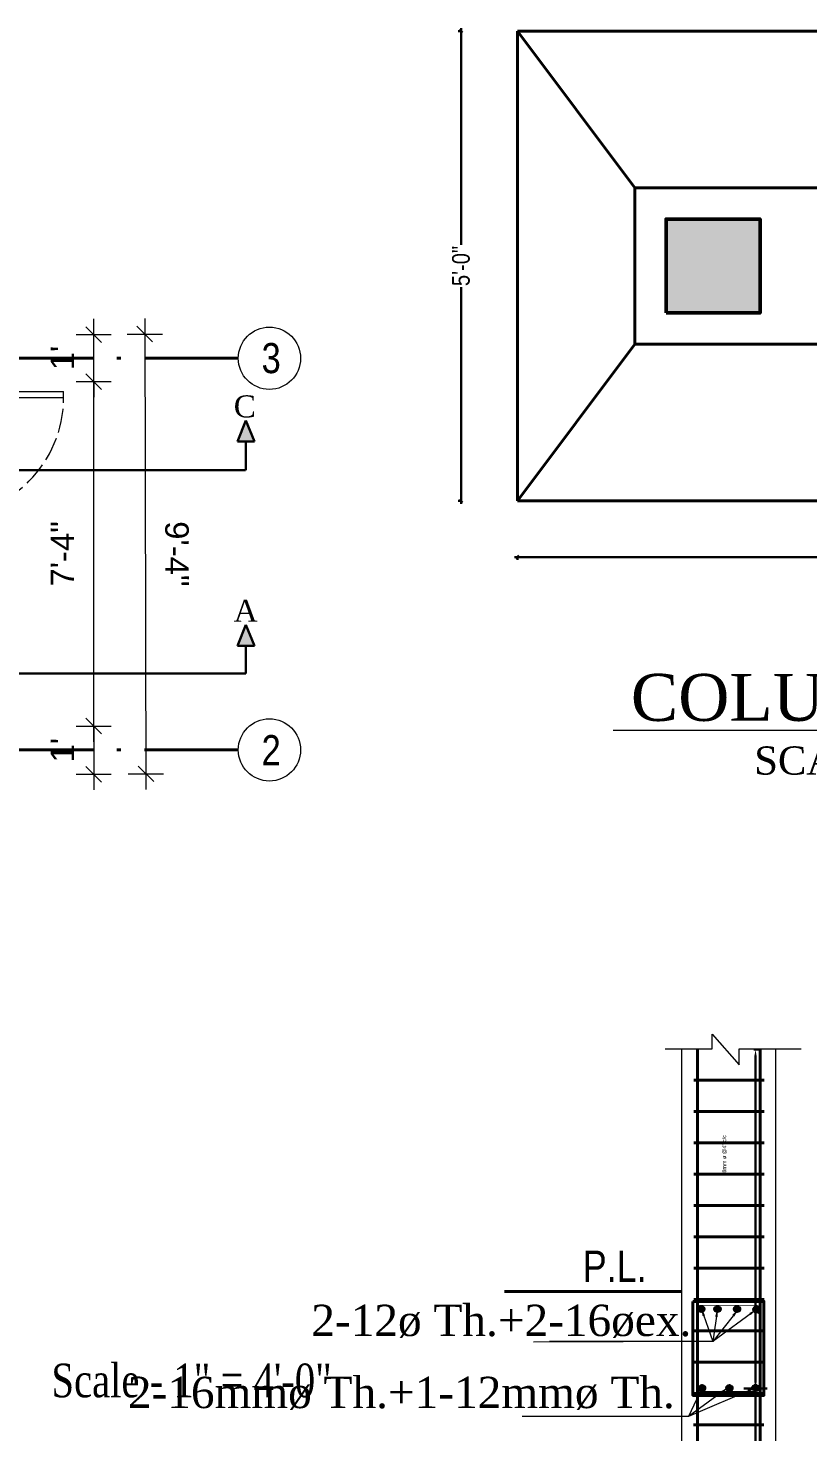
# Model space of a CAD drawing. Header units: inches. Extents: x 45643 to 70559, y -5508 to 1713.
# Drawn here: x 64167.5 to 64366.7, y -5063.7 to -4705.2 of the extents above; entities that cross this region are included whole.
import ezdxf
from ezdxf.enums import TextEntityAlignment as Align

# ---------------------------------------------------------------- set-up
doc = ezdxf.new("R2010")
doc.units = ezdxf.units.IN
doc.header["$MEASUREMENT"] = 0
for name, pattern in [('ACAD_ISO02W100', [15, 12, -3]), ('ACAD_ISO10W100', [18.5, 12, -3, 0.5, -3]), ('CONTINUA', [0])]:
    doc.linetypes.add(name, pattern=pattern)
for name, color, linetype, lineweight in [('A-Wall', 250, 'Continuous', 40), ('A_Title Text', 105, 'Continuous', 60), ('column', 10, 'Continuous', 50), ('DIM_LINE', 165, 'Continuous', 15), ('Door-window', 150, 'Continuous', 9), ('ELEVATION', 6, 'Continuous', 30), ('hatch', 30, 'Continuous', 5), ('ST-REINFOR', 201, 'Continuous', 40), ('Text', 7, 'Continuous', 9), ('trench', 7, 'Continuous', 40), ('WALL', 240, 'Continuous', 30), ('WALL ELV', 1, 'Continuous', 20), ('WALL SEC', 2, 'Continuous', 35)]:
    doc.layers.add(name, color=color, linetype=linetype, lineweight=lineweight)
doc.styles.add('1.8 str', font='times.ttf', dxfattribs={"width": 0.8, "height": 6})
doc.styles.add('Arial', font='arial.ttf')
doc.styles.add('DIM', font='', dxfattribs={"height": 100})
doc.styles.add('ordinary', font='ARIALN.TTF')
doc.styles.get("Standard").update_dxf_attribs({"font": 'times.ttf'})
doc.styles.add('TIMES 48', font='times.ttf', dxfattribs={"height": 4})
doc.styles.get('DIM').set_extended_font_data('VNI-Helve-Condense')
doc.dimstyles.new('Copy of Standard', dxfattribs={"dimtxt": 5, "dimasz": 6, "dimexe": 6, "dimexo": 12, "dimgap": 6, "dimtad": 1, "dimdec": 0, "dimzin": 0, "dimdsep": 46, "dimlunit": 3, "dimtxsty": 'Standard', "dimblk": 'OBLIQUE', "dimcen": 0.09, "dimdle": 6, "dimclrd": 256, "dimclre": 256, "dimclrt": 256, "dimadec": 0, "dimazin": 0, "dimtfac": 1, "dimtdec": 0, "dimtix": 1, "dimtmove": 2, "dimatfit": 3, "dimfxl": 6, "dimfxlon": 1, "dimtolj": 1, "dimtzin": 0, "dimlwd": 13, "dimlwe": 13, "dimarcsym": 0})
doc.dimstyles.new('nir 48', dxfattribs={"dimscale": 0.5, "dimtxt": 7, "dimasz": 3, "dimexe": 3, "dimexo": 3, "dimgap": 2, "dimtad": 1, "dimdec": 0, "dimzin": 3, "dimlunit": 4, "dimtxsty": 'Arial', "dimcen": 2.5, "dimdle": 3, "dimclrt": 3, "dimadec": 0, "dimazin": 0, "dimtfac": 1, "dimtdec": 0, "dimtmove": 2, "dimatfit": 3, "dimfxl": 1, "dimarcsym": 0})
doc.dimstyles.new('nir24', dxfattribs={"dimscale": 0.25, "dimtxt": 9, "dimasz": 3, "dimexe": 3, "dimexo": 12, "dimgap": 2, "dimtad": 1, "dimdec": 0, "dimzin": 3, "dimlunit": 4, "dimtxsty": 'ordinary', "dimblk": 'OBLIQUE', "dimcen": 2.5, "dimdle": 3, "dimclrt": 3, "dimadec": 0, "dimazin": 0, "dimtfac": 1, "dimtdec": 0, "dimtmove": 2, "dimatfit": 3, "dimfxl": 1, "dimarcsym": 0})
doc.dimstyles.new('Sudeep', dxfattribs={"dimtxt": 6, "dimasz": 4, "dimexe": 4.5, "dimexo": 4.5, "dimgap": 5, "dimtad": 1, "dimdec": 0, "dimlunit": 4, "dimtxsty": 'Arial', "dimblk": 'OBLIQUE', "dimcen": 250, "dimdle": 4, "dimclrd": 86, "dimclre": 5, "dimclrt": 1, "dimadec": 0, "dimazin": 0, "dimtfac": 1, "dimtdec": 0, "dimtix": 1, "dimtmove": 1, "dimatfit": 3, "dimldrblk": 'OBLIQUE', "dimfxl": 4.5, "dimfxlon": 1, "dimfrac": 2, "dimlwd": 15, "dimlwe": 13, "dimarcsym": 0})

# ---------------------------------------------------------------- blocks, each defined once
blk = doc.blocks.new('A$C269C7F18')
at = {"layer": 'column'}
h = blk.add_hatch(color=256, dxfattribs=at)
h.paths.add_polyline_path([(12, 12), (8.85, 12), (8.86, 6), (12, 6)])
h.paths.add_polyline_path([(5.74, 12), (0, 12), (0, 6), (5.75, 6)])
h.paths.add_polyline_path([(8.85, 12), (5.74, 12), (5.75, 6), (8.86, 6)])
h.paths.add_polyline_path([(5.75, 6), (0, 6), (0, 0), (5.76, 0)])
h.paths.add_polyline_path([(8.86, 6), (5.75, 6), (5.76, 0), (8.87, 0)])
h.paths.add_polyline_path([(12, 6), (8.86, 6), (8.87, 0), (12, 0)])
blk.add_lwpolyline([(0, 0), (12, 0), (12, 12), (0, 12)], close=True, dxfattribs=at)
blk = doc.blocks.new('_Oblique')
at = {"color": 0, "linetype": 'ByBlock', "lineweight": -2}
blk.add_line((-0.5, -0.5), (0.5, 0.5), dxfattribs=at)
blk = doc.blocks.new('*D611')
at = {"layer": 'Defpoints', "color": 0, "transparency": 16777216}
for p in [(84296.75, 15448.72), (84311.14, 15448.72), (84311.14, 15328.72)]:
    blk.add_point(p, dxfattribs=at)
at = {"layer": 'trench', "color": 0, "lineweight": -2, "transparency": 16777216}
for p, q in [((84296.77, 15448.72), (84296, 15448.72)), ((84296.75, 15449.47), (84296.75, 15394.13)), ((84296.75, 15327.97), (84296.75, 15383.31)), ((84296.77, 15328.72), (84296, 15328.72))]:
    blk.add_line(p, q, dxfattribs=at)
at = {"layer": 'trench', "color": 0, "lineweight": -2, "transparency": 16777216, "xscale": 0.75, "yscale": 0.75, "zscale": 0.75}
for p, rotation in [((84296.75, 15448.72), 90), ((84296.75, 15328.72), 270)]:
    blk.add_blockref('_Oblique', p, dxfattribs=dict(at, rotation=rotation))
at = {"layer": 'trench', "color": 3, "transparency": 16777216, "insert": (84296.75, 15388.72), "char_height": 4.5, "attachment_point": 5, "rotation": 90, "style": 'ordinary'}
blk.add_mtext('5\'-0"', dxfattribs=at)
blk = doc.blocks.new('*D612')
at = {"layer": 'Defpoints', "color": 0, "transparency": 16777216}
for p in [(84370.06, 15188.63), (84371.99, 15102.09), (84377.14, 15102.09)]:
    blk.add_point(p, dxfattribs=at)
at = {"layer": 'DIM_LINE', "color": 0, "lineweight": -2, "transparency": 16777216}
for p, q in [((84371.56, 15188.63), (84373.49, 15188.63)), ((84374.99, 15102.09), (84370.49, 15102.09))]:
    blk.add_line(p, q, dxfattribs=at)
at = {"layer": 'DIM_LINE', "color": 0, "linetype": 'ByBlock', "lineweight": -2, "transparency": 16777216}
blk.add_line((84371.99, 15187.13), (84371.99, 15103.59), dxfattribs=at)
at = {"layer": 'DIM_LINE', "color": 0, "transparency": 16777216}
for points in [[(84371.74, 15187.13), (84372.24, 15187.13), (84371.99, 15188.63)], [(84371.74, 15103.59), (84372.24, 15103.59), (84371.99, 15102.09)]]:
    blk.add_solid(points, dxfattribs=at)
at = {"layer": 'DIM_LINE', "color": 3, "transparency": 16777216, "insert": (84364.09, 15162.01), "char_height": 1, "attachment_point": 5, "rotation": 90, "style": 'Arial'}
blk.add_mtext('8mm ø @4" c/c', dxfattribs=at)
blk = doc.blocks.new('*D613')
at = {"layer": 'Defpoints', "color": 0, "transparency": 16777216}
for p in [(84359.13, 15102.09), (84371.99, 14976.82), (84373.14, 14976.82)]:
    blk.add_point(p, dxfattribs=at)
at = {"layer": 'DIM_LINE', "color": 0, "lineweight": -2, "transparency": 16777216}
for p, q in [((84368.99, 15102.09), (84373.49, 15102.09)), ((84371.99, 14976.82), (84370.49, 14976.82))]:
    blk.add_line(p, q, dxfattribs=at)
at = {"layer": 'DIM_LINE', "color": 0, "linetype": 'ByBlock', "lineweight": -2, "transparency": 16777216}
blk.add_line((84371.99, 15100.59), (84371.99, 14978.32), dxfattribs=at)
at = {"layer": 'DIM_LINE', "color": 0, "transparency": 16777216}
for points in [[(84371.74, 15100.59), (84372.24, 15100.59), (84371.99, 15102.09)], [(84371.74, 14978.32), (84372.24, 14978.32), (84371.99, 14976.82)]]:
    blk.add_solid(points, dxfattribs=at)
at = {"layer": 'DIM_LINE', "color": 3, "transparency": 16777216, "insert": (84363.62, 15040.83), "char_height": 1, "attachment_point": 5, "rotation": 90, "style": 'Arial'}
blk.add_mtext('8mm ø @6"+4" c/c', dxfattribs=at)
blk = doc.blocks.new('*D621')
at = {"layer": 'Defpoints', "color": 0, "transparency": 16777216}
for p in [(84311.14, 15328.72), (84555.41, 15328.72), (84555.41, 15314.4)]:
    blk.add_point(p, dxfattribs=at)
at = {"layer": 'trench', "color": 0, "lineweight": -2, "transparency": 16777216}
for p, q in [((84310.39, 15314.4), (84556.16, 15314.4)), ((84311.14, 15314.42), (84311.14, 15313.65)), ((84555.41, 15314.42), (84555.41, 15313.65))]:
    blk.add_line(p, q, dxfattribs=at)
at = {"layer": 'trench', "color": 0, "lineweight": -2, "transparency": 16777216, "xscale": 0.75, "yscale": 0.75, "zscale": 0.75, "rotation": 180}
blk.add_blockref('_Oblique', (84311.14, 15314.4), dxfattribs=at)
at = {"layer": 'trench', "color": 0, "lineweight": -2, "transparency": 16777216, "xscale": 0.75, "yscale": 0.75, "zscale": 0.75}
blk.add_blockref('_Oblique', (84555.41, 15314.4), dxfattribs=at)
at = {"layer": 'trench', "color": 3, "transparency": 16777216, "insert": (84433.27, 15317.2), "char_height": 4.5, "attachment_point": 5, "style": 'ordinary'}
blk.add_mtext('8\'-0"', dxfattribs=at)
blk = doc.blocks.new("D 3'")
at = {"layer": 'Door-window', "linetype": 'Continuous', "ltscale": 0.25}
for p, q in [((3749.64, -16740.96), (3749.64, -16711.46)), ((3751.14, -16711.46), (3749.64, -16711.46)), ((3751.14, -16740.96), (3751.14, -16711.46)), ((3747.14, -16743.51), (3747.14, -16739.51)), ((3747.14, -16739.51), (3749.64, -16739.51)), ((3783.14, -16739.51), (3780.64, -16739.51)), ((3780.64, -16739.51), (3780.64, -16740.96)), ((3783.14, -16743.51), (3783.14, -16739.51)), ((3747.14, -16743.51), (3749.14, -16743.51)), ((3749.14, -16743.51), (3750.14, -16742.51)), ((3749.64, -16740.96), (3751.14, -16740.96)), ((3750.14, -16742.51), (3750.14, -16740.96)), ((3780.14, -16742.51), (3780.14, -16740.96)), ((3780.64, -16740.96), (3780.14, -16740.96)), ((3781.14, -16743.51), (3780.14, -16742.51)), ((3783.14, -16743.51), (3781.14, -16743.51))]:
    blk.add_line(p, q, dxfattribs=at)
at = {"layer": 'Door-window', "linetype": 'ACAD_ISO02W100', "ltscale": 0.5}
blk.add_arc((3751.14, -16740.96), 29.5, 0, 90, dxfattribs=at)
at = {"layer": 'hatch', "color": 8}
for p, q in [((3747.14, -16743.51), (3748.23, -16739.5)), ((3783.14, -16743.51), (3782.06, -16739.5)), ((3747.14, -16743.51), (3749.64, -16740.37)), ((3747.14, -16743.51), (3750.14, -16741.17)), ((3783.14, -16743.51), (3780.14, -16741.17)), ((3783.14, -16743.51), (3780.64, -16740.37))]:
    blk.add_line(p, q, dxfattribs=at)
for centre, radius, start, end in [((3747.4, -16743.58), 2.93, 20.9872, 95.0825), ((3747.43, -16743.63), 1.42, 5.1372, 101.4864), ((3782.88, -16743.58), 2.93, 84.9175, 159.0128), ((3782.86, -16743.63), 1.42, 78.5136, 174.8628)]:
    blk.add_arc(centre, radius, start, end, dxfattribs=at)
blk = doc.blocks.new('*D1096')
at = {"layer": 'A_Title Text', "color": 86, "lineweight": 15, "transparency": 16777216}
for p, q in [((62949.74, -4946.24), (62949.74, -4942.24)), ((62949.74, -4946.24), (62949.74, -4958.53)), ((62949.74, -4958.53), (62949.74, -4962.53))]:
    blk.add_line(p, q, dxfattribs=at)
at = {"layer": 'A_Title Text', "color": 5, "lineweight": 13, "transparency": 16777216}
for p, q in [((62945.24, -4946.24), (62954.24, -4946.24)), ((62945.24, -4958.53), (62954.24, -4958.53))]:
    blk.add_line(p, q, dxfattribs=at)
at = {"layer": 'Defpoints', "color": 0, "transparency": 16777216}
for p in [(62921.52, -4946.24), (62921.52, -4958.53), (62949.74, -4958.53)]:
    blk.add_point(p, dxfattribs=at)
at = {"layer": 'A_Title Text', "color": 86, "lineweight": 15, "transparency": 16777216, "xscale": 4, "yscale": 4, "zscale": 4}
for p, rotation in [((62949.74, -4946.24), 270), ((62949.74, -4958.53), 90)]:
    blk.add_blockref('_Oblique', p, dxfattribs=dict(at, rotation=rotation))
at = {"layer": 'A_Title Text', "color": 1, "transparency": 16777216, "insert": (62941.73, -4952.38), "char_height": 6, "attachment_point": 5, "rotation": 90, "style": 'Arial'}
blk.add_mtext("1'", dxfattribs=at)
blk = doc.blocks.new('*D1108')
at = {"layer": 'A_Title Text', "color": 86, "lineweight": 15, "transparency": 16777216}
blk.add_line((62949.74, -4950.24), (62949.74, -4854.24), dxfattribs=at)
at = {"layer": 'A_Title Text', "color": 5, "lineweight": 13, "transparency": 16777216}
for p, q in [((62945.24, -4858.24), (62954.24, -4858.24)), ((62945.24, -4946.24), (62954.24, -4946.24))]:
    blk.add_line(p, q, dxfattribs=at)
at = {"layer": 'Defpoints', "color": 0, "transparency": 16777216}
for p in [(62921.23, -4858.24), (62949.74, -4858.24), (62921.52, -4946.24)]:
    blk.add_point(p, dxfattribs=at)
at = {"layer": 'A_Title Text', "color": 86, "lineweight": 15, "transparency": 16777216, "xscale": 4, "yscale": 4, "zscale": 4}
for p, rotation in [((62949.74, -4858.24), 90), ((62949.74, -4946.24), 270)]:
    blk.add_blockref('_Oblique', p, dxfattribs=dict(at, rotation=rotation))
at = {"layer": 'A_Title Text', "color": 1, "transparency": 16777216, "insert": (62941.74, -4902.24), "char_height": 6, "attachment_point": 5, "rotation": 90, "style": 'Arial'}
blk.add_mtext('7\'-4"', dxfattribs=at)
blk = doc.blocks.new('*D1109')
at = {"layer": 'A_Title Text', "color": 86, "lineweight": 15, "transparency": 16777216}
for p, q in [((62949.74, -4846.24), (62949.74, -4842.24)), ((62949.74, -4858.24), (62949.74, -4846.24)), ((62949.74, -4858.24), (62949.74, -4862.24))]:
    blk.add_line(p, q, dxfattribs=at)
at = {"layer": 'A_Title Text', "color": 5, "lineweight": 13, "transparency": 16777216}
for p, q in [((62945.24, -4846.24), (62954.24, -4846.24)), ((62945.24, -4858.24), (62954.24, -4858.24))]:
    blk.add_line(p, q, dxfattribs=at)
at = {"layer": 'Defpoints', "color": 0, "transparency": 16777216}
for p in [(62921.23, -4846.24), (62949.74, -4846.24), (62921.23, -4858.24)]:
    blk.add_point(p, dxfattribs=at)
at = {"layer": 'A_Title Text', "color": 86, "lineweight": 15, "transparency": 16777216, "xscale": 4, "yscale": 4, "zscale": 4}
for p, rotation in [((62949.74, -4846.24), 270), ((62949.74, -4858.24), 90)]:
    blk.add_blockref('_Oblique', p, dxfattribs=dict(at, rotation=rotation))
at = {"layer": 'A_Title Text', "color": 1, "transparency": 16777216, "insert": (62941.73, -4852.24), "char_height": 6, "attachment_point": 5, "rotation": 90, "style": 'Arial'}
blk.add_mtext("1'", dxfattribs=at)
blk = doc.blocks.new('*D1110')
at = {"layer": 'A_Title Text', "color": 86, "lineweight": 15, "transparency": 16777216}
blk.add_line((62962.77, -4842.13), (62963.08, -4962.42), dxfattribs=at)
at = {"layer": 'A_Title Text', "color": 5, "lineweight": 13, "transparency": 16777216}
for p, q in [((62958.28, -4846.14), (62967.28, -4846.12)), ((62958.57, -4958.43), (62967.57, -4958.41))]:
    blk.add_line(p, q, dxfattribs=at)
at = {"layer": 'Defpoints', "color": 0, "transparency": 16777216}
for p in [(62921.23, -4846.24), (62921.52, -4958.53), (62963.07, -4958.42)]:
    blk.add_point(p, dxfattribs=at)
at = {"layer": 'A_Title Text', "color": 86, "lineweight": 15, "transparency": 16777216, "xscale": 4, "yscale": 4, "zscale": 4}
for p, rotation in [((62962.78, -4846.13), 90.14695380020993), ((62963.07, -4958.42), 270.1469538002099)]:
    blk.add_blockref('_Oblique', p, dxfattribs=dict(at, rotation=rotation))
at = {"layer": 'A_Title Text', "color": 1, "transparency": 16777216, "insert": (62970.99, -4902.26), "char_height": 6, "attachment_point": 5, "rotation": 270.147, "style": 'Arial'}
blk.add_mtext('9\'-4"', dxfattribs=at)
blk = doc.blocks.new('DSRG')
at = {"layer": 'WALL SEC'}
for points in [[(84357.38, 15122.39, 1), (84358.82, 15122.39, 1)], [(84357.38, 15122.39, 1), (84358.82, 15122.39, 1)], [(84358.85, 15122.39, -1), (84357.41, 15122.39, -1)], [(84361.54, 15122.38, 1), (84362.98, 15122.38, 1)], [(84361.54, 15122.38, 1), (84362.98, 15122.38, 1)], [(84363.01, 15122.38, -1), (84361.57, 15122.38, -1)], [(84366.54, 15122.38, 1), (84367.98, 15122.38, 1)], [(84366.54, 15122.38, 1), (84367.98, 15122.38, 1)], [(84368.01, 15122.38, -1), (84366.57, 15122.38, -1)], [(84371.49, 15122.28, 1), (84372.93, 15122.28, 1)], [(84371.49, 15122.28, 1), (84372.93, 15122.28, 1)], [(84372.96, 15122.28, -1), (84371.52, 15122.28, -1)], [(84357.59, 15102.21, 1), (84359.03, 15102.21, 1)], [(84357.59, 15102.21, 1), (84359.03, 15102.21, 1)], [(84359.06, 15102.21, -1), (84357.62, 15102.21, -1)], [(84364.59, 15102.21, 1), (84366.03, 15102.21, 1)], [(84364.59, 15102.21, 1), (84366.03, 15102.21, 1)], [(84366.06, 15102.21, -1), (84364.62, 15102.21, -1)], [(84371.25, 15102.27, 1), (84372.69, 15102.27, 1)], [(84371.25, 15102.27, 1), (84372.69, 15102.27, 1)], [(84372.72, 15102.27, -1), (84371.28, 15102.27, -1)]]:
    blk.add_hatch(color=256, dxfattribs=at).paths.add_polyline_path(points)
at = {"layer": 'column'}
blk.add_lwpolyline([(84349.14, 15376.72), (84373.14, 15376.72), (84373.14, 15400.72), (84349.14, 15400.72), (84349.14, 15376.72)], dxfattribs=at)
blk.add_lwpolyline([(84349.14, 15376.72), (84373.14, 15376.72), (84373.14, 15400.72), (84349.14, 15400.72)], close=True, dxfattribs=at)
at = {"layer": 'column', "const_width": 0.2}
blk.add_lwpolyline([(84358.01, 15123.33), (84372.14, 15123.33, -0.414214), (84373.14, 15122.33), (84373.14, 15102.33, -0.414214), (84372.14, 15101.33), (84358.01, 15101.33, -0.414214), (84357.01, 15102.33), (84357.01, 15122.33, -0.414214)], format="xyb", close=True, dxfattribs=at)
at = {"layer": 'DIM_LINE'}
blk.add_line((84373.21, 15122.33), (84372.47, 15121.27), dxfattribs=at)
at = {"layer": 'ELEVATION'}
blk.add_line((84355.8, 15376.72), (84349.14, 15376.72), dxfattribs=at)
at = {"layer": 'hatch', "linetype": 'Continuous'}
blk.add_lwpolyline([(84348.93, 15188.82), (84360.93, 15188.82), (84360.93, 15192.61), (84367.78, 15184.72), (84367.79, 15188.82), (84383.62, 15188.82)], dxfattribs=at)
at = {"layer": 'ST-REINFOR'}
for p, q in [((84357.14, 14976.82), (84357.14, 15188.82)), ((84373.14, 14976.82), (84373.14, 15188.82)), ((84356.21, 15180.82), (84374.21, 15180.82)), ((84356.21, 15172.82), (84374.21, 15172.82)), ((84356.21, 15164.82), (84374.21, 15164.82)), ((84356.21, 15156.82), (84374.21, 15156.82)), ((84356.21, 15148.82), (84374.21, 15148.82)), ((84356.21, 15140.82), (84374.21, 15140.82)), ((84356.21, 15132.82), (84374.21, 15132.82)), ((84353.21, 15126.82), (84307.85, 15126.82)), ((84356.21, 15124.82), (84374.21, 15124.82)), ((84356.21, 15116.82), (84374.21, 15116.82)), ((84356.14, 15108.82), (84374.14, 15108.82)), ((84356.14, 15100.82), (84374.14, 15100.82)), ((84356.14, 15092.82), (84374.14, 15092.82))]:
    blk.add_line(p, q, dxfattribs=at)
at = {"layer": 'trench'}
for p, q in [((84555.41, 15448.72), (84311.14, 15448.72)), ((84311.14, 15328.72), (84311.14, 15448.72)), ((84341.14, 15408.72), (84311.14, 15448.72)), ((84341.14, 15408.72), (84503.41, 15408.72)), ((84341.14, 15368.72), (84341.14, 15408.72)), ((84341.14, 15368.72), (84311.14, 15328.72)), ((84341.14, 15368.72), (84503.41, 15368.72)), ((84311.14, 15328.72), (84555.41, 15328.72))]:
    blk.add_line(p, q, dxfattribs=at)
blk.add_lwpolyline([(84356.01, 15124.33), (84374.14, 15124.33), (84374.14, 15100.33), (84356.01, 15100.33)], close=True, dxfattribs=at)
at = {"layer": 'WALL'}
blk.add_line((84357.03, 15376.72), (84357.14, 15376.72), dxfattribs=at)
at = {"layer": 'WALL ELV'}
for p, q in [((84353.14, 15028.82), (84353.14, 15188.82)), ((84377.14, 15028.82), (84377.14, 15188.82))]:
    blk.add_line(p, q, dxfattribs=at)
at = {"layer": 'WALL SEC'}
for centre in [(84358.1, 15122.39), (84358.1, 15122.39), (84358.13, 15122.39), (84362.26, 15122.38), (84362.26, 15122.38), (84362.29, 15122.38), (84367.26, 15122.38), (84367.26, 15122.38), (84367.29, 15122.38), (84372.21, 15122.28), (84372.21, 15122.28), (84372.24, 15122.28), (84358.31, 15102.21), (84358.31, 15102.21), (84358.34, 15102.21), (84365.31, 15102.21), (84365.31, 15102.21), (84365.34, 15102.21), (84371.97, 15102.27), (84371.97, 15102.27), (84372, 15102.27)]:
    blk.add_circle(centre, 0.72, dxfattribs=at)
at = {"layer": 'DIM_LINE', "xscale": 2, "yscale": 2, "zscale": 2}
blk.add_blockref('A$C269C7F18', (84349.14, 15376.72), dxfattribs=at)
at = {"style": 'ordinary'}
blk.add_text('P.L.', height=8, dxfattribs=at).set_placement((84336.01, 15133.3), align=Align.MIDDLE_CENTER)
at = {"layer": 'Text', "style": 'TIMES 48'}
blk.add_text('%%U COLUMN PLAN CF', height=12, dxfattribs=at).set_placement((84335.61, 15272.58))
at = {"layer": 'Text', "insert": (84410.21, 15262.37), "char_height": 7.2, "width": 216.4317, "attachment_point": 5, "style": 'TIMES 48'}
blk.add_mtext('SCALE: 1"=4\'-0"', dxfattribs=at)
at = {"layer": 'Text', "char_height": 8, "attachment_point": 7, "style": 'TIMES 48'}
for s, insert in [('2-12ø Th.+2-16øex.', (84258.5, 15114.99)), ('2-16mmø Th.+1-12mmø Th.', (84211.64, 15096.59))]:
    blk.add_mtext(s, dxfattribs=dict(at, insert=insert))
at = {"layer": 'DIM_LINE'}
for base, p1, p2, text, picture, middle in [((84371.99, 15102.09), (84370.06, 15188.63), (84377.14, 15102.09), '8mm ø @4" c/c', '*D612', (84364.09, 15162.01)), ((84371.99, 14976.82), (84359.13, 15102.09), (84373.14, 14976.82), '8mm ø @6"+4" c/c', '*D613', (84363.62, 15040.83))]:
    dim = blk.add_linear_dim(base=base, p1=p1, p2=p2, angle=270, text=text, dimstyle='nir 48', override={"dimtxt": 2, "dimfxl": 6, "dimfxlon": 1, "dimarcsym": 1}, dxfattribs=at)
    dim.commit()
    dim.dimension.update_dxf_attribs({"geometry": picture, "text_midpoint": middle, "dimtype": 128})
at = {"layer": 'trench'}
dim = blk.add_linear_dim(base=(84296.75, 15448.72), p1=(84311.14, 15328.72), p2=(84311.14, 15448.72), angle=90, text='5\'-0"', dimstyle='nir24', override={"dimtxt": 18, "dimfxl": 0.078125, "dimfxlon": 1}, dxfattribs=at)
dim.commit()
dim.dimension.update_dxf_attribs({"geometry": '*D611', "text_midpoint": (84296.75, 15388.72), "dimtype": 128})
dim = blk.add_linear_dim(base=(84555.41, 15314.4), p1=(84311.14, 15328.72), p2=(84555.41, 15328.72), text='8\'-0"', dimstyle='nir24', override={"dimtxt": 18, "dimfxl": 0.078125, "dimfxlon": 1}, dxfattribs=at)
dim.commit()
dim.dimension.update_dxf_attribs({"geometry": '*D621', "text_midpoint": (84433.27, 15317.2)})
at = {"layer": 'hatch', "linetype": 'Continuous'}
for points in [[(84367.57, 15122.27), (84361.08, 15114.1), (84315.28, 15113.95)], [(84358.11, 15122.58), (84361.08, 15114.1), (84319.34, 15114.1)], [(84362.26, 15122.38), (84361.08, 15114.1), (84319.34, 15114.1)], [(84372.21, 15122.28), (84361.08, 15114.1), (84319.34, 15114.1)], [(84364.91, 15102.27), (84354.89, 15094.94), (84312.37, 15094.94)], [(84371.97, 15102.27), (84354.89, 15094.94), (84319.44, 15094.94)], [(84358.31, 15102.21), (84354.89, 15094.94), (84319.44, 15094.94)]]:
    blk.add_leader(points, dimstyle='Copy of Standard', override={"dimasz": 2, "dimtad": 0}, dxfattribs=at)
blk = doc.blocks.new('XV')
at = {"layer": 'ELEVATION'}
for points in [[(62988.57, -4868.17), (62986.51, -4873.53), (62990.78, -4873.53)], [(62988.57, -4920.36), (62986.51, -4925.72), (62990.78, -4925.72)]]:
    blk.add_hatch(color=256, dxfattribs=at).paths.add_polyline_path(points)
at = {"layer": 'A-Wall', "color": 6, "linetype": 'ACAD_ISO10W100', "ltscale": 2}
for p, q in [((62986.69, -4852.27), (62691.32, -4852.41)), ((62986.69, -4952.27), (62691.32, -4952.41))]:
    blk.add_line(p, q, dxfattribs=at)
at = {"layer": 'ELEVATION'}
for p, q in [((62988.57, -4868.17), (62986.51, -4873.53)), ((62990.78, -4873.53), (62988.57, -4868.17)), ((62986.51, -4873.53), (62990.78, -4873.53)), ((62988.57, -4880.91), (62988.57, -4873.53)), ((62703.02, -4880.91), (62988.54, -4880.91)), ((62988.57, -4920.36), (62986.51, -4925.72)), ((62990.78, -4925.72), (62988.57, -4920.36)), ((62986.51, -4925.72), (62990.78, -4925.72)), ((62988.57, -4932.78), (62988.57, -4925.72)), ((62703.04, -4932.78), (62988.57, -4932.78))]:
    blk.add_line(p, q, dxfattribs=at)
at = {"layer": 'Text', "ltscale": 0.5}
for centre in [(62994.64, -4852.31), (62994.64, -4952.31)]:
    blk.add_circle(centre, 7.95, dxfattribs=at)
at = {"layer": 'WALL', "linetype": 'CONTINUA', "xscale": 1.023999999998523, "yscale": 1.023999999998523, "zscale": 1.023999999998523, "rotation": 269.9999992662842}
blk.add_blockref("D 3'", (80054.59, -1021.16), dxfattribs=at)
at = {"char_height": 5.6186, "width": 55.5021, "attachment_point": 1}
for s, insert in [('{\\fTimes New Roman|b0|i0|c0|p18;C}', (62985.51, -4861.78)), ('{\\fTimes New Roman|b0|i0|c0|p18;A}', (62985.51, -4913.96))]:
    blk.add_mtext(s, dxfattribs=dict(at, insert=insert))
at = {"layer": 'Text', "ltscale": 0.5, "char_height": 7.68, "width": 873.7872, "attachment_point": 9, "style": 'DIM'}
for s, insert in [('3', (62997.53, -4856.21)), ('2', (62997.53, -4956.21))]:
    blk.add_mtext(s, dxfattribs=dict(at, insert=insert))
at = {"layer": 'A_Title Text'}
dim = blk.add_aligned_dim(p1=(62921.23, -4846.24), p2=(62921.52, -4958.53), distance=41.55, dimstyle='Sudeep', dxfattribs=at)
dim.commit()
dim.dimension.update_dxf_attribs({"geometry": '*D1110', "text_midpoint": (62970.99, -4902.26)})
for base, p1, p2, picture, middle in [((62949.74, -4846.24), (62921.23, -4858.24), (62921.23, -4846.24), '*D1109', (62941.73, -4852.24)), ((62949.74, -4858.24), (62921.52, -4946.24), (62921.23, -4858.24), '*D1108', (62941.74, -4902.24)), ((62949.74, -4958.53), (62921.52, -4946.24), (62921.52, -4958.53), '*D1096', (62941.73, -4952.38))]:
    dim = blk.add_linear_dim(base=base, p1=p1, p2=p2, angle=90, dimstyle='Sudeep', dxfattribs=at)
    dim.commit()
    dim.dimension.update_dxf_attribs({"geometry": picture, "text_midpoint": middle})

msp = doc.modelspace()

# ---------------------------------------------------------------- block references
at = {"layer": 'ELEVATION'}
msp.add_blockref('XV', (1234.506, 62.753), dxfattribs=at)
at = {"layer": 'WALL', "linetype": 'ByBlock'}
msp.add_blockref('DSRG', (-20018.662, -20154.714), dxfattribs=at)

# ---------------------------------------------------------------- texts
at = {"layer": 'Text', "ltscale": 10, "style": '1.8 str', "width": 0.8}
msp.add_text('Scale - 1" = 4\'-0"', height=8.6, dxfattribs=at).set_placement((64173.445, -5054.86))

doc.saveas('drawing.dxf')
